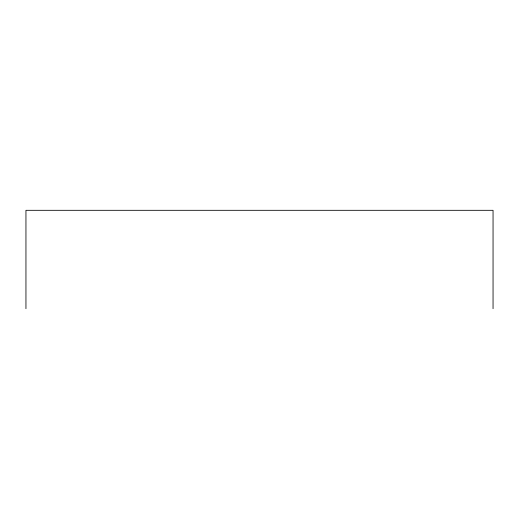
<?xml version="1.0" encoding="UTF-8"?>
<svg xmlns="http://www.w3.org/2000/svg" width="519" height="519" viewBox="0 0 519 519"><rect width="100%" height="100%" fill="white"/><g stroke="black" fill="none" stroke-linecap="round" stroke-linejoin="round"><path stroke-width="0.78" d="M493.05 308.688L493.05 210.312L25.95 210.312L25.95 308.688"/></g></svg>
